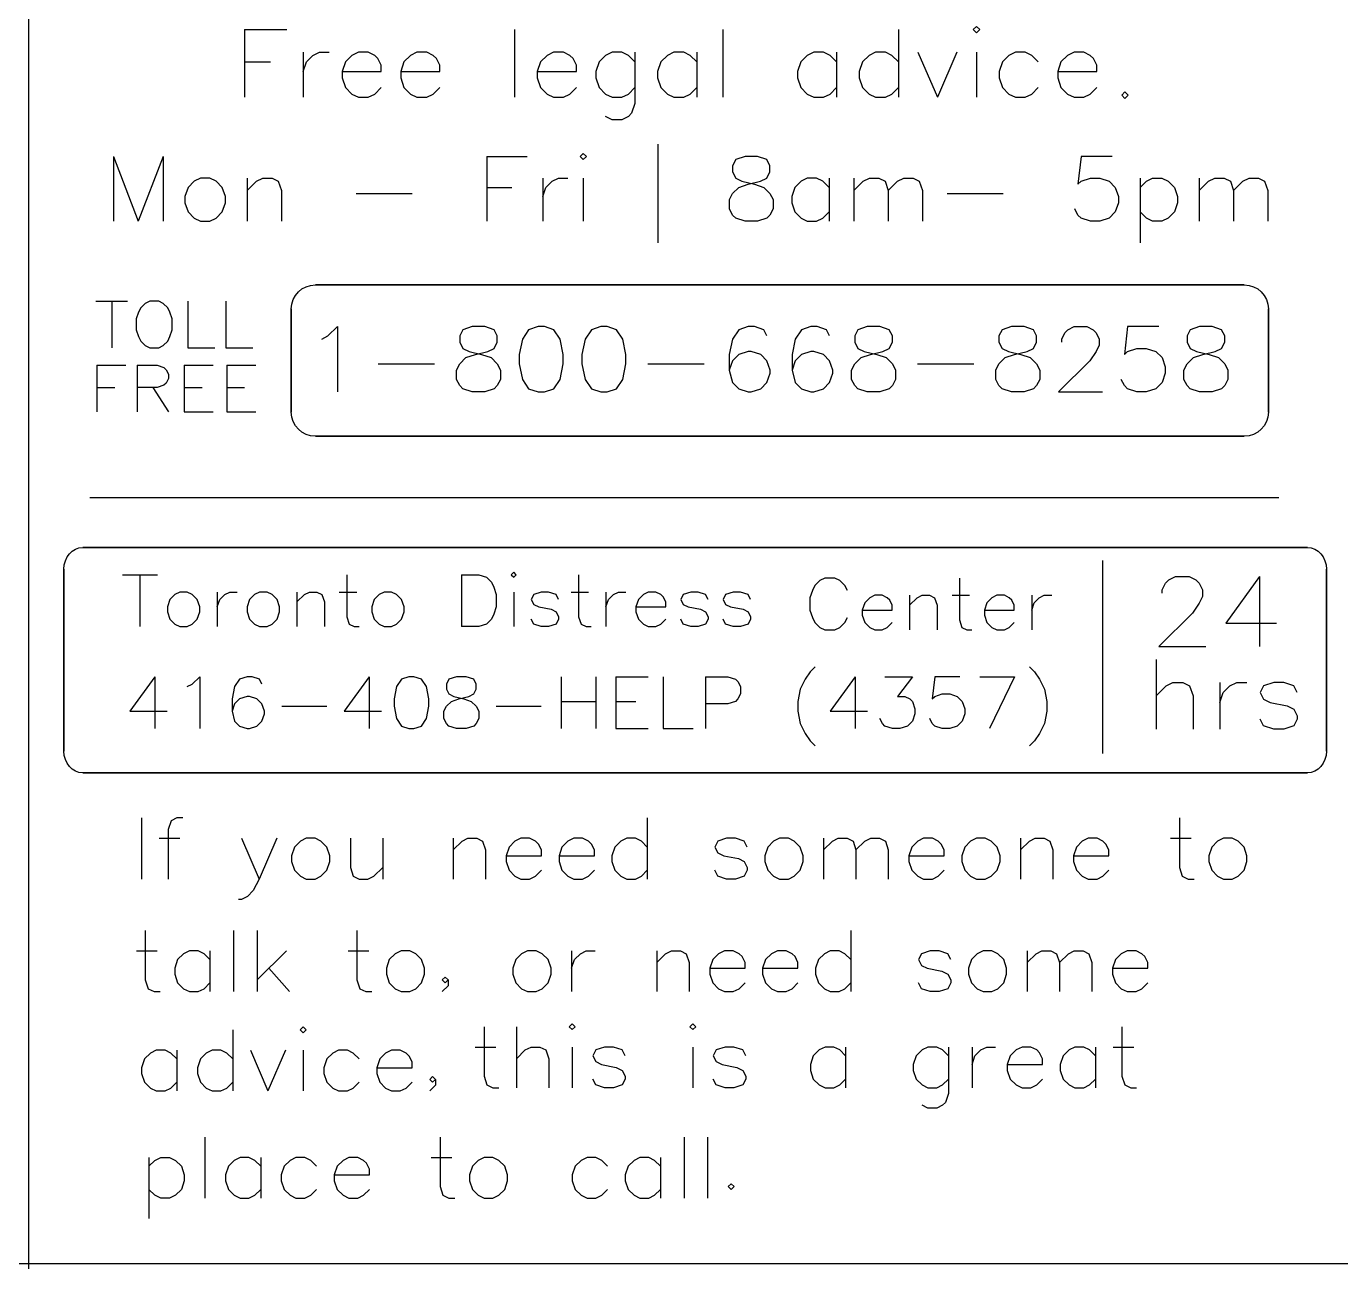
# Model space of a CAD drawing. Extents: x 0 to 396, y 0 to 198.
# Drawn here: x 99.1 to 197.4, y 0 to 92.9 of the extents above; entities that cross this region are included whole.
import ezdxf

# ---------------------------------------------------------------- set-up
doc = ezdxf.new("R2010")
doc.units = 0
doc.layers.get('0').update_dxf_attribs({"linetype": 'CONTINUOUS'})
doc.layers.add('Layer_1', color=7, linetype='CONTINUOUS')

msp = doc.modelspace()

# ---------------------------------------------------------------- linework, layer by layer
at = {"color": 7}
for points in [[(99.315952, -0.000011), (99.315952, 198.425197)], [(115.445496, 92.666229), (115.445496, 87.609229)], [(115.445496, 92.666229), (118.607992, 92.666229)], [(135.636864, 92.666229), (135.636864, 87.609229)], [(151.20612, 92.666229), (151.20612, 87.609229)], [(164.34268, 92.666229), (164.34268, 87.609229)], [(169.93788, 92.666229), (170.181152, 92.425421), (170.424416, 92.666229), (170.181152, 92.907045), (169.93788, 92.666229)], [(119.824344, 90.980565), (119.824344, 87.609229)], [(119.824344, 89.535709), (120.067616, 90.258133), (120.554152, 90.739757), (121.040688, 90.980565), (121.770504, 90.980565)], [(122.743584, 89.535709), (125.662816, 89.535709), (125.662816, 90.017325), (125.419544, 90.498949), (125.17628, 90.739757), (124.689736, 90.980565), (123.959928, 90.980565), (123.473384, 90.739757), (122.986848, 90.258133), (122.743584, 89.535709), (122.743584, 89.054085), (122.986848, 88.331661), (123.473384, 87.850037), (123.959928, 87.609229), (124.689736, 87.609229), (125.17628, 87.850037), (125.662816, 88.331661)], [(127.12244, 89.535709), (130.041672, 89.535709), (130.041672, 90.017325), (129.7984, 90.498949), (129.555136, 90.739757), (129.068592, 90.980565), (128.338784, 90.980565), (127.85224, 90.739757), (127.365704, 90.258133), (127.12244, 89.535709), (127.12244, 89.054085), (127.365704, 88.331661), (127.85224, 87.850037), (128.338784, 87.609229), (129.068592, 87.609229), (129.555136, 87.850037), (130.041672, 88.331661)], [(137.33976, 89.535709), (140.258992, 89.535709), (140.258992, 90.017325), (140.01572, 90.498949), (139.772456, 90.739757), (139.285912, 90.980565), (138.556104, 90.980565), (138.06956, 90.739757), (137.583024, 90.258133), (137.33976, 89.535709), (137.33976, 89.054085), (137.583024, 88.331661), (138.06956, 87.850037), (138.556104, 87.609229), (139.285912, 87.609229), (139.772456, 87.850037), (140.258992, 88.331661)], [(144.637848, 90.258133), (144.151312, 90.739757), (143.664768, 90.980565), (142.93496, 90.980565), (142.448416, 90.739757), (141.96188, 90.258133), (141.718616, 89.535709), (141.718616, 89.054085), (141.96188, 88.331661), (142.448416, 87.850037), (142.93496, 87.609229), (143.664768, 87.609229), (144.151312, 87.850037), (144.637848, 88.331661)], [(144.637848, 90.980565), (144.637848, 87.127613), (144.394576, 86.405181), (144.151312, 86.164373), (143.664768, 85.923565), (142.93496, 85.923565), (142.448416, 86.164373)], [(149.25996, 90.258133), (148.773424, 90.739757), (148.28688, 90.980565), (147.55708, 90.980565), (147.070536, 90.739757), (146.584, 90.258133), (146.340728, 89.535709), (146.340728, 89.054085), (146.584, 88.331661), (147.070536, 87.850037), (147.55708, 87.609229), (148.28688, 87.609229), (148.773424, 87.850037), (149.25996, 88.331661)], [(149.25996, 90.980565), (149.25996, 87.609229)], [(159.72056, 90.258133), (159.234024, 90.739757), (158.74748, 90.980565), (158.017672, 90.980565), (157.531128, 90.739757), (157.044592, 90.258133), (156.801328, 89.535709), (156.801328, 89.054085), (157.044592, 88.331661), (157.531128, 87.850037), (158.017672, 87.609229), (158.74748, 87.609229), (159.234024, 87.850037), (159.72056, 88.331661)], [(159.72056, 90.980565), (159.72056, 87.609229)], [(164.34268, 90.258133), (163.856144, 90.739757), (163.3696, 90.980565), (162.6398, 90.980565), (162.153256, 90.739757), (161.66672, 90.258133), (161.423448, 89.535709), (161.423448, 89.054085), (161.66672, 88.331661), (162.153256, 87.850037), (162.6398, 87.609229), (163.3696, 87.609229), (163.856144, 87.850037), (164.34268, 88.331661)], [(165.802296, 90.980565), (167.261912, 87.609229)], [(168.721528, 90.980565), (167.261912, 87.609229)], [(170.181152, 90.980565), (170.181152, 87.609229)], [(174.803264, 90.258133), (174.316728, 90.739757), (173.830184, 90.980565), (173.100384, 90.980565), (172.61384, 90.739757), (172.127304, 90.258133), (171.884032, 89.535709), (171.884032, 89.054085), (172.127304, 88.331661), (172.61384, 87.850037), (173.100384, 87.609229), (173.830184, 87.609229), (174.316728, 87.850037), (174.803264, 88.331661)], [(176.262888, 89.535709), (179.18212, 89.535709), (179.18212, 90.017325), (178.938856, 90.498949), (178.695584, 90.739757), (178.20904, 90.980565), (177.47924, 90.980565), (176.992696, 90.739757), (176.50616, 90.258133), (176.262888, 89.535709), (176.262888, 89.054085), (176.50616, 88.331661), (176.992696, 87.850037), (177.47924, 87.609229), (178.20904, 87.609229), (178.695584, 87.850037), (179.18212, 88.331661)], [(115.445496, 90.258133), (117.391648, 90.258133)], [(181.289616, 88.000485), (181.046352, 87.759677), (181.289616, 87.518869), (181.532888, 87.759677), (181.289616, 88.000485)], [(146.35872, 84.094261), (146.35872, 76.723221)], [(105.636552, 83.172877), (105.636552, 78.335629)], [(105.636552, 83.172877), (107.498144, 78.335629)], [(109.359728, 83.172877), (107.498144, 78.335629)], [(109.359728, 83.172877), (109.359728, 78.335629)], [(133.560328, 83.172877), (133.560328, 78.335629)], [(133.560328, 83.172877), (136.585408, 83.172877)], [(140.541272, 83.172877), (140.773968, 82.942533), (141.006664, 83.172877), (140.773968, 83.403221), (140.541272, 83.172877)], [(152.874272, 83.172877), (152.176176, 82.942533), (151.94348, 82.481845), (151.94348, 82.021157), (152.176176, 81.560461), (152.641576, 81.330117), (153.572368, 81.099773), (154.270464, 80.869429), (154.735856, 80.408741), (154.968552, 79.948045), (154.968552, 79.257013), (154.735856, 78.796325), (154.50316, 78.565981), (153.805064, 78.335629), (152.874272, 78.335629), (152.176176, 78.565981), (151.94348, 78.796325), (151.710776, 79.257013), (151.710776, 79.948045), (151.94348, 80.408741), (152.408872, 80.869429), (153.106968, 81.099773), (154.03776, 81.330117), (154.50316, 81.560461), (154.735856, 82.021157), (154.735856, 82.481845), (154.50316, 82.942533), (153.805064, 83.172877), (152.874272, 83.172877)], [(180.332648, 83.172877), (178.005664, 83.172877), (177.772968, 81.099773), (178.005664, 81.330117), (178.70376, 81.560461), (179.401856, 81.560461), (180.099952, 81.330117), (180.565344, 80.869429), (180.79804, 80.178397), (180.79804, 79.717701), (180.565344, 79.026669), (180.099952, 78.565981), (179.401856, 78.335629), (178.70376, 78.335629), (178.005664, 78.565981), (177.772968, 78.796325), (177.540272, 79.257013)], [(112.152096, 81.560461), (111.686704, 81.330117), (111.221304, 80.869429), (110.988608, 80.178397), (110.988608, 79.717701), (111.221304, 79.026669), (111.686704, 78.565981), (112.152096, 78.335629), (112.850192, 78.335629), (113.315592, 78.565981), (113.780984, 79.026669), (114.01368, 79.717701), (114.01368, 80.178397), (113.780984, 80.869429), (113.315592, 81.330117), (112.850192, 81.560461), (112.152096, 81.560461)], [(115.642568, 81.560461), (115.642568, 78.335629)], [(115.642568, 80.639085), (116.340672, 81.330117), (116.806064, 81.560461), (117.504152, 81.560461), (117.96956, 81.330117), (118.202256, 80.639085), (118.202256, 78.335629)], [(133.560328, 80.869429), (135.421912, 80.869429)], [(137.748896, 81.560461), (137.748896, 78.335629)], [(137.748896, 80.178397), (137.981592, 80.869429), (138.446992, 81.330117), (138.912384, 81.560461), (139.61048, 81.560461)], [(140.773968, 81.560461), (140.773968, 78.335629)], [(159.15712, 80.869429), (158.691728, 81.330117), (158.22632, 81.560461), (157.528232, 81.560461), (157.06284, 81.330117), (156.597432, 80.869429), (156.364736, 80.178397), (156.364736, 79.717701), (156.597432, 79.026669), (157.06284, 78.565981), (157.528232, 78.335629), (158.22632, 78.335629), (158.691728, 78.565981), (159.15712, 79.026669)], [(159.15712, 81.560461), (159.15712, 78.335629)], [(161.018704, 81.560461), (161.018704, 78.335629)], [(161.018704, 80.639085), (161.716792, 81.330117), (162.182192, 81.560461), (162.880288, 81.560461), (163.34568, 81.330117), (163.578376, 80.639085), (163.578376, 78.335629)], [(163.578376, 80.639085), (164.276472, 81.330117), (164.741872, 81.560461), (165.43996, 81.560461), (165.90536, 81.330117), (166.138056, 80.639085), (166.138056, 78.335629)], [(182.426928, 81.560461), (182.426928, 76.723221)], [(182.426928, 80.869429), (182.892328, 81.330117), (183.357728, 81.560461), (184.055816, 81.560461), (184.521216, 81.330117), (184.986616, 80.869429), (185.219312, 80.178397), (185.219312, 79.717701), (184.986616, 79.026669), (184.521216, 78.565981), (184.055816, 78.335629), (183.357728, 78.335629), (182.892328, 78.565981), (182.426928, 79.026669)], [(186.8482, 81.560461), (186.8482, 78.335629)], [(186.8482, 80.639085), (187.546288, 81.330117), (188.011688, 81.560461), (188.709784, 81.560461), (189.175176, 81.330117), (189.407872, 80.639085), (189.407872, 78.335629)], [(189.407872, 80.639085), (190.105968, 81.330117), (190.571368, 81.560461), (191.269464, 81.560461), (191.734856, 81.330117), (191.967552, 80.639085), (191.967552, 78.335629)], [(123.787008, 80.408741), (127.975576, 80.408741)], [(167.999648, 80.408741), (172.188208, 80.408741)], [(104.332584, 72.359653), (106.678368, 72.359653)], [(105.50548, 72.359653), (105.50548, 68.876549)], [(108.353936, 72.359653), (108.018824, 72.193789), (107.683712, 71.862069), (107.516152, 71.530341), (107.3486, 71.032757), (107.3486, 70.203445), (107.516152, 69.705861), (107.683712, 69.374141), (108.018824, 69.042413), (108.353936, 68.876549), (109.024152, 68.876549), (109.359272, 69.042413), (109.694384, 69.374141), (109.861936, 69.705861), (110.029496, 70.203445), (110.029496, 71.032757), (109.861936, 71.530341), (109.694384, 71.862069), (109.359272, 72.193789), (109.024152, 72.359653), (108.353936, 72.359653)], [(111.202392, 72.359653), (111.202392, 68.876549), (113.213056, 68.876549)], [(114.05084, 72.359653), (114.05084, 68.876549), (116.061512, 68.876549)], [(121.215, 69.525149), (121.684, 69.757277), (122.387504, 70.453661), (122.387504, 65.578957)], [(132.471008, 70.453661), (131.767504, 70.221533), (131.533008, 69.757277), (131.533008, 69.293021), (131.767504, 68.828765), (132.236504, 68.596629), (133.174512, 68.364501), (133.878008, 68.132373), (134.347008, 67.668117), (134.581512, 67.203861), (134.581512, 66.507469), (134.347008, 66.043213), (134.112512, 65.811085), (133.409008, 65.578957), (132.471008, 65.578957), (131.767504, 65.811085), (131.533008, 66.043213), (131.298504, 66.507469), (131.298504, 67.203861), (131.533008, 67.668117), (132.002008, 68.132373), (132.705504, 68.364501), (133.643512, 68.596629), (134.112512, 68.828765), (134.347008, 69.293021), (134.347008, 69.757277), (134.112512, 70.221533), (133.409008, 70.453661), (132.471008, 70.453661)], [(137.395512, 70.453661), (136.692016, 70.221533), (136.223016, 69.525149), (135.988512, 68.364501), (135.988512, 67.668117), (136.223016, 66.507469), (136.692016, 65.811085), (137.395512, 65.578957), (137.86452, 65.578957), (138.568016, 65.811085), (139.037016, 66.507469), (139.27152, 67.668117), (139.27152, 68.364501), (139.037016, 69.525149), (138.568016, 70.221533), (137.86452, 70.453661), (137.395512, 70.453661)], [(142.085512, 70.453661), (141.382016, 70.221533), (140.913016, 69.525149), (140.678512, 68.364501), (140.678512, 67.668117), (140.913016, 66.507469), (141.382016, 65.811085), (142.085512, 65.578957), (142.55452, 65.578957), (143.258016, 65.811085), (143.727016, 66.507469), (143.96152, 67.668117), (143.96152, 68.364501), (143.727016, 69.525149), (143.258016, 70.221533), (142.55452, 70.453661), (142.085512, 70.453661)], [(154.514024, 69.757277), (154.279528, 70.221533), (153.576024, 70.453661), (153.107024, 70.453661), (152.40352, 70.221533), (151.93452, 69.525149), (151.700024, 68.364501), (151.700024, 67.203861), (151.93452, 66.275341), (152.40352, 65.811085), (153.107024, 65.578957), (153.341528, 65.578957), (154.045024, 65.811085), (154.514024, 66.275341), (154.748528, 66.971733), (154.748528, 67.203861), (154.514024, 67.900245), (154.045024, 68.364501), (153.341528, 68.596629), (153.107024, 68.596629), (152.40352, 68.364501), (151.93452, 67.900245), (151.700024, 67.203861)], [(159.204024, 69.757277), (158.969528, 70.221533), (158.266024, 70.453661), (157.797024, 70.453661), (157.09352, 70.221533), (156.62452, 69.525149), (156.390024, 68.364501), (156.390024, 67.203861), (156.62452, 66.275341), (157.09352, 65.811085), (157.797024, 65.578957), (158.031528, 65.578957), (158.735024, 65.811085), (159.204024, 66.275341), (159.438528, 66.971733), (159.438528, 67.203861), (159.204024, 67.900245), (158.735024, 68.364501), (158.031528, 68.596629), (157.797024, 68.596629), (157.09352, 68.364501), (156.62452, 67.900245), (156.390024, 67.203861)], [(162.018032, 70.453661), (161.314528, 70.221533), (161.080032, 69.757277), (161.080032, 69.293021), (161.314528, 68.828765), (161.783528, 68.596629), (162.721536, 68.364501), (163.425032, 68.132373), (163.894032, 67.668117), (164.128536, 67.203861), (164.128536, 66.507469), (163.894032, 66.043213), (163.659536, 65.811085), (162.956032, 65.578957), (162.018032, 65.578957), (161.314528, 65.811085), (161.080032, 66.043213), (160.845528, 66.507469), (160.845528, 67.203861), (161.080032, 67.668117), (161.549032, 68.132373), (162.252528, 68.364501), (163.190536, 68.596629), (163.659536, 68.828765), (163.894032, 69.293021), (163.894032, 69.757277), (163.659536, 70.221533), (162.956032, 70.453661), (162.018032, 70.453661)], [(172.80504, 70.453661), (172.101536, 70.221533), (171.86704, 69.757277), (171.86704, 69.293021), (172.101536, 68.828765), (172.570536, 68.596629), (173.508544, 68.364501), (174.21204, 68.132373), (174.68104, 67.668117), (174.915544, 67.203861), (174.915544, 66.507469), (174.68104, 66.043213), (174.446544, 65.811085), (173.74304, 65.578957), (172.80504, 65.578957), (172.101536, 65.811085), (171.86704, 66.043213), (171.632536, 66.507469), (171.632536, 67.203861), (171.86704, 67.668117), (172.33604, 68.132373), (173.039536, 68.364501), (173.977544, 68.596629), (174.446544, 68.828765), (174.68104, 69.293021), (174.68104, 69.757277), (174.446544, 70.221533), (173.74304, 70.453661), (172.80504, 70.453661)], [(176.55704, 69.293021), (176.55704, 69.525149), (176.791536, 69.989405), (177.02604, 70.221533), (177.49504, 70.453661), (178.43304, 70.453661), (178.90204, 70.221533), (179.136544, 69.989405), (179.37104, 69.525149), (179.37104, 69.060893), (179.136544, 68.596629), (178.667544, 67.900245), (176.322536, 65.578957), (179.605544, 65.578957)], [(183.826544, 70.453661), (181.481536, 70.453661), (181.24704, 68.364501), (181.481536, 68.596629), (182.18504, 68.828765), (182.888544, 68.828765), (183.59204, 68.596629), (184.06104, 68.132373), (184.295544, 67.435989), (184.295544, 66.971733), (184.06104, 66.275341), (183.59204, 65.811085), (182.888544, 65.578957), (182.18504, 65.578957), (181.481536, 65.811085), (181.24704, 66.043213), (181.012536, 66.507469)], [(186.875048, 70.453661), (186.171544, 70.221533), (185.937048, 69.757277), (185.937048, 69.293021), (186.171544, 68.828765), (186.640544, 68.596629), (187.578552, 68.364501), (188.282048, 68.132373), (188.751048, 67.668117), (188.985552, 67.203861), (188.985552, 66.507469), (188.751048, 66.043213), (188.516552, 65.811085), (187.813048, 65.578957), (186.875048, 65.578957), (186.171544, 65.811085), (185.937048, 66.043213), (185.702544, 66.507469), (185.702544, 67.203861), (185.937048, 67.668117), (186.406048, 68.132373), (187.109544, 68.364501), (188.047552, 68.596629), (188.516552, 68.828765), (188.751048, 69.293021), (188.751048, 69.757277), (188.516552, 70.221533), (187.813048, 70.453661), (186.875048, 70.453661)], [(104.390192, 67.559653), (104.390192, 64.076549)], [(104.390192, 67.559653), (106.568424, 67.559653)], [(107.406208, 67.559653), (107.406208, 64.076549)], [(107.406208, 67.559653), (108.914208, 67.559653), (109.41688, 67.393789), (109.584432, 67.227925), (109.751992, 66.896205), (109.751992, 66.564477), (109.584432, 66.232757), (109.41688, 66.066893), (108.914208, 65.901029), (107.406208, 65.901029)], [(110.92488, 67.559653), (110.92488, 64.076549)], [(110.92488, 67.559653), (113.103112, 67.559653)], [(114.108456, 67.559653), (114.108456, 64.076549)], [(114.108456, 67.559653), (116.28668, 67.559653)], [(125.436, 67.668117), (129.657008, 67.668117)], [(145.603016, 67.668117), (149.824024, 67.668117)], [(165.770032, 67.668117), (169.99104, 67.668117)], [(104.390192, 65.901029), (105.73064, 65.901029)], [(108.579096, 65.901029), (109.751992, 64.076549)], [(110.92488, 65.901029), (112.265328, 65.901029)], [(114.108456, 65.901029), (115.448896, 65.901029)], [(110.92488, 64.076549), (113.103112, 64.076549)], [(114.108456, 64.076549), (116.28668, 64.076549)], [(103.874688, 57.667141), (192.787416, 57.667141)], [(106.315696, 51.898013), (108.925064, 51.898013)], [(107.620376, 51.898013), (107.620376, 48.023549)], [(123.090192, 51.898013), (123.090192, 48.761541), (123.276576, 48.208045), (123.649336, 48.023549), (124.022104, 48.023549)], [(131.663824, 51.898013), (131.663824, 48.023549)], [(131.663824, 51.898013), (132.968504, 51.898013), (133.527656, 51.713509), (133.900424, 51.344517), (134.086808, 50.975517), (134.273192, 50.422021), (134.273192, 49.499533), (134.086808, 48.946037), (133.900424, 48.577037), (133.527656, 48.208045), (132.968504, 48.023549), (131.663824, 48.023549)], [(135.391488, 51.898013), (135.577872, 51.713509), (135.764256, 51.898013), (135.577872, 52.082509), (135.391488, 51.898013)], [(140.42384, 51.898013), (140.42384, 48.761541), (140.610224, 48.208045), (140.982984, 48.023549), (141.355752, 48.023549)], [(160.527432, 50.729325), (160.341048, 51.098317), (159.96828, 51.467317), (159.595512, 51.651813), (158.849984, 51.651813), (158.477216, 51.467317), (158.104448, 51.098317), (157.918064, 50.729325), (157.731688, 50.175829), (157.731688, 49.253333), (157.918064, 48.699837), (158.104448, 48.330845), (158.477216, 47.961845), (158.849984, 47.777349), (159.595512, 47.777349), (159.96828, 47.961845), (160.341048, 48.330845), (160.527432, 48.699837)], [(168.91468, 51.651813), (168.91468, 48.515341), (169.101064, 47.961845), (169.473824, 47.777349), (169.846592, 47.777349)], [(184.071072, 50.521157), (184.071072, 50.769997), (184.322448, 51.267669), (184.573824, 51.516509), (185.076592, 51.765349), (186.082104, 51.765349), (186.584864, 51.516509), (186.836248, 51.267669), (187.087616, 50.769997), (187.087616, 50.272317), (186.836248, 49.774653), (186.33348, 49.028141), (183.819688, 46.539757), (187.339, 46.539757)], [(191.361072, 51.765349), (188.84728, 48.281629), (192.617968, 48.281629)], [(191.361072, 51.765349), (191.361072, 46.539757)], [(110.602512, 50.606525), (110.229752, 50.422021), (109.856984, 50.053029), (109.6706, 49.499533), (109.6706, 49.130533), (109.856984, 48.577037), (110.229752, 48.208045), (110.602512, 48.023549), (111.161664, 48.023549), (111.534432, 48.208045), (111.9072, 48.577037), (112.093576, 49.130533), (112.093576, 49.499533), (111.9072, 50.053029), (111.534432, 50.422021), (111.161664, 50.606525), (110.602512, 50.606525)], [(113.398264, 50.606525), (113.398264, 48.023549)], [(113.398264, 49.499533), (113.584648, 50.053029), (113.957408, 50.422021), (114.330176, 50.606525), (114.889328, 50.606525)], [(116.566784, 50.606525), (116.194016, 50.422021), (115.821248, 50.053029), (115.634864, 49.499533), (115.634864, 49.130533), (115.821248, 48.577037), (116.194016, 48.208045), (116.566784, 48.023549), (117.125928, 48.023549), (117.498696, 48.208045), (117.871464, 48.577037), (118.057848, 49.130533), (118.057848, 49.499533), (117.871464, 50.053029), (117.498696, 50.422021), (117.125928, 50.606525), (116.566784, 50.606525)], [(119.362528, 50.606525), (119.362528, 48.023549)], [(119.362528, 49.868525), (119.92168, 50.422021), (120.29444, 50.606525), (120.853592, 50.606525), (121.22636, 50.422021), (121.412744, 49.868525), (121.412744, 48.023549)], [(122.53104, 50.606525), (123.83572, 50.606525)], [(125.885944, 50.606525), (125.513176, 50.422021), (125.140408, 50.053029), (124.954024, 49.499533), (124.954024, 49.130533), (125.140408, 48.577037), (125.513176, 48.208045), (125.885944, 48.023549), (126.445088, 48.023549), (126.817856, 48.208045), (127.190624, 48.577037), (127.377008, 49.130533), (127.377008, 49.499533), (127.190624, 50.053029), (126.817856, 50.422021), (126.445088, 50.606525), (125.885944, 50.606525)], [(135.577872, 50.606525), (135.577872, 48.023549)], [(138.932776, 50.053029), (138.746392, 50.422021), (138.18724, 50.606525), (137.628088, 50.606525), (137.068944, 50.422021), (136.88256, 50.053029), (137.068944, 49.684029), (137.441704, 49.499533), (138.373624, 49.315037), (138.746392, 49.130533), (138.932776, 48.761541), (138.932776, 48.577037), (138.746392, 48.208045), (138.18724, 48.023549), (137.628088, 48.023549), (137.068944, 48.208045), (136.88256, 48.577037)], [(139.864688, 50.606525), (141.169368, 50.606525)], [(142.474048, 50.606525), (142.474048, 48.023549)], [(142.474048, 49.499533), (142.660432, 50.053029), (143.0332, 50.422021), (143.405968, 50.606525), (143.96512, 50.606525)], [(144.710656, 49.499533), (146.947256, 49.499533), (146.947256, 49.868525), (146.760872, 50.237525), (146.574488, 50.422021), (146.20172, 50.606525), (145.642568, 50.606525), (145.269808, 50.422021), (144.89704, 50.053029), (144.710656, 49.499533), (144.710656, 49.130533), (144.89704, 48.577037), (145.269808, 48.208045), (145.642568, 48.023549), (146.20172, 48.023549), (146.574488, 48.208045), (146.947256, 48.577037)], [(150.115768, 50.053029), (149.929384, 50.422021), (149.370232, 50.606525), (148.81108, 50.606525), (148.251936, 50.422021), (148.065552, 50.053029), (148.251936, 49.684029), (148.624704, 49.499533), (149.556616, 49.315037), (149.929384, 49.130533), (150.115768, 48.761541), (150.115768, 48.577037), (149.929384, 48.208045), (149.370232, 48.023549), (148.81108, 48.023549), (148.251936, 48.208045), (148.065552, 48.577037)], [(153.284288, 50.053029), (153.097904, 50.422021), (152.538752, 50.606525), (151.9796, 50.606525), (151.420456, 50.422021), (151.234072, 50.053029), (151.420456, 49.684029), (151.793216, 49.499533), (152.725136, 49.315037), (153.097904, 49.130533), (153.284288, 48.761541), (153.284288, 48.577037), (153.097904, 48.208045), (152.538752, 48.023549), (151.9796, 48.023549), (151.420456, 48.208045), (151.234072, 48.577037)], [(161.645728, 49.253333), (163.882328, 49.253333), (163.882328, 49.622333), (163.695944, 49.991325), (163.50956, 50.175829), (163.136792, 50.360325), (162.577648, 50.360325), (162.20488, 50.175829), (161.832112, 49.806829), (161.645728, 49.253333), (161.645728, 48.884341), (161.832112, 48.330845), (162.20488, 47.961845), (162.577648, 47.777349), (163.136792, 47.777349), (163.50956, 47.961845), (163.882328, 48.330845)], [(165.187016, 50.360325), (165.187016, 47.777349)], [(165.187016, 49.622333), (165.746168, 50.175829), (166.118928, 50.360325), (166.67808, 50.360325), (167.050848, 50.175829), (167.237232, 49.622333), (167.237232, 47.777349)], [(168.355528, 50.360325), (169.660208, 50.360325)], [(170.778504, 49.253333), (173.015104, 49.253333), (173.015104, 49.622333), (172.82872, 49.991325), (172.642336, 50.175829), (172.269576, 50.360325), (171.710424, 50.360325), (171.337656, 50.175829), (170.964888, 49.806829), (170.778504, 49.253333), (170.778504, 48.884341), (170.964888, 48.330845), (171.337656, 47.961845), (171.710424, 47.777349), (172.269576, 47.777349), (172.642336, 47.961845), (173.015104, 48.330845)], [(174.319792, 50.360325), (174.319792, 47.777349)], [(174.319792, 49.253333), (174.506176, 49.806829), (174.878944, 50.175829), (175.251712, 50.360325), (175.810856, 50.360325)], [(183.614864, 45.570693), (183.614864, 40.345101)], [(108.731424, 44.272797), (106.867592, 41.689813), (109.663336, 41.689813)], [(108.731424, 44.272797), (108.731424, 40.398325)], [(111.1544, 43.534805), (111.527168, 43.719301), (112.08632, 44.272797), (112.08632, 40.398325)], [(116.745896, 43.719301), (116.55952, 44.088293), (116.000368, 44.272797), (115.6276, 44.272797), (115.068448, 44.088293), (114.69568, 43.534805), (114.509304, 42.612309), (114.509304, 41.689813), (114.69568, 40.951821), (115.068448, 40.582821), (115.6276, 40.398325), (115.813984, 40.398325), (116.373136, 40.582821), (116.745896, 40.951821), (116.93228, 41.505317), (116.93228, 41.689813), (116.745896, 42.243309), (116.373136, 42.612309), (115.813984, 42.796805), (115.6276, 42.796805), (115.068448, 42.612309), (114.69568, 42.243309), (114.509304, 41.689813)], [(124.760384, 44.272797), (122.896552, 41.689813), (125.692296, 41.689813)], [(124.760384, 44.272797), (124.760384, 40.398325)], [(127.74252, 44.272797), (127.183368, 44.088293), (126.810608, 43.534805), (126.624224, 42.612309), (126.624224, 42.058813), (126.810608, 41.136317), (127.183368, 40.582821), (127.74252, 40.398325), (128.115288, 40.398325), (128.67444, 40.582821), (129.0472, 41.136317), (129.233584, 42.058813), (129.233584, 42.612309), (129.0472, 43.534805), (128.67444, 44.088293), (128.115288, 44.272797), (127.74252, 44.272797)], [(131.2838, 44.272797), (130.724648, 44.088293), (130.538272, 43.719301), (130.538272, 43.350301), (130.724648, 42.981309), (131.097416, 42.796805), (131.842952, 42.612309), (132.402104, 42.427813), (132.774864, 42.058813), (132.961248, 41.689813), (132.961248, 41.136317), (132.774864, 40.767325), (132.588488, 40.582821), (132.029336, 40.398325), (131.2838, 40.398325), (130.724648, 40.582821), (130.538272, 40.767325), (130.351888, 41.136317), (130.351888, 41.689813), (130.538272, 42.058813), (130.911032, 42.427813), (131.470184, 42.612309), (132.21572, 42.796805), (132.588488, 42.981309), (132.774864, 43.350301), (132.774864, 43.719301), (132.588488, 44.088293), (132.029336, 44.272797), (131.2838, 44.272797)], [(139.111904, 44.272797), (139.111904, 40.398325)], [(141.721264, 44.272797), (141.721264, 40.398325)], [(143.212336, 44.272797), (143.212336, 40.398325)], [(143.212336, 44.272797), (145.635312, 44.272797)], [(146.753616, 44.272797), (146.753616, 40.398325), (148.990208, 40.398325)], [(149.922128, 44.272797), (149.922128, 40.398325)], [(149.922128, 44.272797), (151.599576, 44.272797), (152.158728, 44.088293), (152.345104, 43.903797), (152.531488, 43.534805), (152.531488, 42.981309), (152.345104, 42.612309), (152.158728, 42.427813), (151.599576, 42.243309), (149.922128, 42.243309)], [(158.122992, 45.010789), (157.750224, 44.641789), (157.377456, 44.088293), (157.004688, 43.350301), (156.818304, 42.427813), (156.818304, 41.689813), (157.004688, 40.767325), (157.377456, 40.029333), (157.750224, 39.475837), (158.122992, 39.106837)], [(161.105128, 44.272797), (159.241296, 41.689813), (162.03704, 41.689813)], [(161.105128, 44.272797), (161.105128, 40.398325)], [(163.34172, 44.272797), (165.391936, 44.272797), (164.27364, 42.796805), (164.832792, 42.796805), (165.20556, 42.612309), (165.391936, 42.427813), (165.57832, 41.874317), (165.57832, 41.505317), (165.391936, 40.951821), (165.019176, 40.582821), (164.460024, 40.398325), (163.900872, 40.398325), (163.34172, 40.582821), (163.155344, 40.767325), (162.96896, 41.136317)], [(168.933224, 44.272797), (167.069384, 44.272797), (166.883008, 42.612309), (167.069384, 42.796805), (167.628536, 42.981309), (168.187688, 42.981309), (168.74684, 42.796805), (169.1196, 42.427813), (169.305984, 41.874317), (169.305984, 41.505317), (169.1196, 40.951821), (168.74684, 40.582821), (168.187688, 40.398325), (167.628536, 40.398325), (167.069384, 40.582821), (166.883008, 40.767325), (166.696624, 41.136317)], [(170.424288, 44.272797), (173.033648, 44.272797)], [(173.033648, 44.272797), (171.169816, 40.398325)], [(174.151952, 45.010789), (174.52472, 44.641789), (174.897488, 44.088293), (175.270256, 43.350301), (175.45664, 42.427813), (175.45664, 41.689813), (175.270256, 40.767325), (174.897488, 40.029333), (174.52472, 39.475837), (174.151952, 39.106837)], [(183.614864, 42.833477), (184.369008, 43.579989), (184.87176, 43.828829), (185.625896, 43.828829), (186.128656, 43.579989), (186.380032, 42.833477), (186.380032, 40.345101)], [(188.391072, 43.828829), (188.391072, 40.345101)], [(188.391072, 42.335805), (188.642448, 43.082309), (189.145208, 43.579989), (189.64796, 43.828829), (190.402104, 43.828829)], [(194.1728, 43.082309), (193.921424, 43.579989), (193.16728, 43.828829), (192.413144, 43.828829), (191.659008, 43.579989), (191.407624, 43.082309), (191.659008, 42.584645), (192.161768, 42.335805), (193.418656, 42.086973), (193.921424, 41.838133), (194.1728, 41.340453), (194.1728, 41.091621), (193.921424, 40.593941), (193.16728, 40.345101), (192.413144, 40.345101), (191.659008, 40.593941), (191.407624, 41.091621)], [(139.111904, 42.427813), (141.721264, 42.427813)], [(143.212336, 42.427813), (144.7034, 42.427813)], [(118.236968, 42.058813), (121.591864, 42.058813)], [(134.265936, 42.058813), (137.620832, 42.058813)], [(143.212336, 40.398325), (145.635312, 40.398325)], [(107.7446, 33.712861), (107.7446, 29.142349)], [(110.822736, 33.712861), (110.383, 33.712861), (109.943264, 33.495213), (109.723392, 32.842285), (109.723392, 29.142349)], [(145.56168, 33.712861), (145.56168, 29.142349)], [(185.35756, 33.712861), (185.35756, 30.012917), (185.577424, 29.359989), (186.01716, 29.142349), (186.456896, 29.142349)], [(109.0638, 32.189357), (110.602864, 32.189357)], [(117.858464, 32.189357), (116.539272, 29.142349), (116.099536, 28.271773), (115.6598, 27.836485), (115.220064, 27.618845), (115.0002, 27.618845)], [(115.220064, 32.189357), (116.539272, 29.142349)], [(120.057136, 32.189357), (119.617408, 31.971709), (119.177672, 31.536421), (118.9578, 30.883493), (118.9578, 30.448205), (119.177672, 29.795277), (119.617408, 29.359989), (120.057136, 29.142349), (120.716736, 29.142349), (121.156464, 29.359989), (121.5962, 29.795277), (121.816072, 30.448205), (121.816072, 30.883493), (121.5962, 31.536421), (121.156464, 31.971709), (120.716736, 32.189357), (120.057136, 32.189357)], [(123.355136, 32.189357), (123.355136, 30.012917), (123.575, 29.359989), (124.014736, 29.142349), (124.674336, 29.142349), (125.114072, 29.359989), (125.773664, 30.012917)], [(125.773664, 32.189357), (125.773664, 29.142349)], [(131.050472, 32.189357), (131.050472, 29.142349)], [(131.050472, 31.318781), (131.710072, 31.971709), (132.149808, 32.189357), (132.809408, 32.189357), (133.249144, 31.971709), (133.469008, 31.318781), (133.469008, 29.142349)], [(135.008072, 30.883493), (137.646472, 30.883493), (137.646472, 31.318781), (137.426608, 31.754069), (137.206744, 31.971709), (136.767008, 32.189357), (136.107416, 32.189357), (135.66768, 31.971709), (135.227944, 31.536421), (135.008072, 30.883493), (135.008072, 30.448205), (135.227944, 29.795277), (135.66768, 29.359989), (136.107416, 29.142349), (136.767008, 29.142349), (137.206744, 29.359989), (137.646472, 29.795277)], [(138.965672, 30.883493), (141.604072, 30.883493), (141.604072, 31.318781), (141.384216, 31.754069), (141.164344, 31.971709), (140.724608, 32.189357), (140.065008, 32.189357), (139.625272, 31.971709), (139.185536, 31.536421), (138.965672, 30.883493), (138.965672, 30.448205), (139.185536, 29.795277), (139.625272, 29.359989), (140.065008, 29.142349), (140.724608, 29.142349), (141.164344, 29.359989), (141.604072, 29.795277)], [(145.56168, 31.536421), (145.121944, 31.971709), (144.682208, 32.189357), (144.022616, 32.189357), (143.58288, 31.971709), (143.143144, 31.536421), (142.923272, 30.883493), (142.923272, 30.448205), (143.143144, 29.795277), (143.58288, 29.359989), (144.022616, 29.142349), (144.682208, 29.142349), (145.121944, 29.359989), (145.56168, 29.795277)], [(153.037144, 31.536421), (152.81728, 31.971709), (152.157672, 32.189357), (151.49808, 32.189357), (150.83848, 31.971709), (150.618608, 31.536421), (150.83848, 31.101141), (151.278216, 30.883493), (152.377544, 30.665853), (152.81728, 30.448205), (153.037144, 30.012917), (153.037144, 29.795277), (152.81728, 29.359989), (152.157672, 29.142349), (151.49808, 29.142349), (150.83848, 29.359989), (150.618608, 29.795277)], [(155.45568, 32.189357), (155.015944, 31.971709), (154.576216, 31.536421), (154.356352, 30.883493), (154.356352, 30.448205), (154.576216, 29.795277), (155.015944, 29.359989), (155.45568, 29.142349), (156.11528, 29.142349), (156.555016, 29.359989), (156.994752, 29.795277), (157.214616, 30.448205), (157.214616, 30.883493), (156.994752, 31.536421), (156.555016, 31.971709), (156.11528, 32.189357), (155.45568, 32.189357)], [(158.75368, 32.189357), (158.75368, 29.142349)], [(158.75368, 31.318781), (159.413288, 31.971709), (159.853016, 32.189357), (160.512616, 32.189357), (160.952344, 31.971709), (161.172216, 31.318781), (161.172216, 29.142349)], [(161.172216, 31.318781), (161.831816, 31.971709), (162.271552, 32.189357), (162.931144, 32.189357), (163.37088, 31.971709), (163.590744, 31.318781), (163.590744, 29.142349)], [(165.129816, 30.883493), (167.768216, 30.883493), (167.768216, 31.318781), (167.548352, 31.754069), (167.328488, 31.971709), (166.888752, 32.189357), (166.229152, 32.189357), (165.789416, 31.971709), (165.34968, 31.536421), (165.129816, 30.883493), (165.129816, 30.448205), (165.34968, 29.795277), (165.789416, 29.359989), (166.229152, 29.142349), (166.888752, 29.142349), (167.328488, 29.359989), (167.768216, 29.795277)], [(170.186752, 32.189357), (169.747024, 31.971709), (169.307288, 31.536421), (169.087416, 30.883493), (169.087416, 30.448205), (169.307288, 29.795277), (169.747024, 29.359989), (170.186752, 29.142349), (170.846352, 29.142349), (171.28608, 29.359989), (171.725816, 29.795277), (171.945688, 30.448205), (171.945688, 30.883493), (171.725816, 31.536421), (171.28608, 31.971709), (170.846352, 32.189357), (170.186752, 32.189357)], [(173.484752, 32.189357), (173.484752, 29.142349)], [(173.484752, 31.318781), (174.144352, 31.971709), (174.584088, 32.189357), (175.243688, 32.189357), (175.683424, 31.971709), (175.90328, 31.318781), (175.90328, 29.142349)], [(177.442352, 30.883493), (180.08076, 30.883493), (180.08076, 31.318781), (179.860888, 31.754069), (179.641024, 31.971709), (179.201288, 32.189357), (178.54168, 32.189357), (178.101952, 31.971709), (177.662224, 31.536421), (177.442352, 30.883493), (177.442352, 30.448205), (177.662224, 29.795277), (178.101952, 29.359989), (178.54168, 29.142349), (179.201288, 29.142349), (179.641024, 29.359989), (180.08076, 29.795277)], [(184.697952, 32.189357), (186.237024, 32.189357)], [(188.65556, 32.189357), (188.215824, 31.971709), (187.776088, 31.536421), (187.556224, 30.883493), (187.556224, 30.448205), (187.776088, 29.795277), (188.215824, 29.359989), (188.65556, 29.142349), (189.315152, 29.142349), (189.754888, 29.359989), (190.194624, 29.795277), (190.414496, 30.448205), (190.414496, 30.883493), (190.194624, 31.536421), (189.754888, 31.971709), (189.315152, 32.189357), (188.65556, 32.189357)], [(108.02168, 25.295309), (108.02168, 21.595373), (108.241552, 20.942445), (108.681288, 20.724797), (109.121016, 20.724797)], [(114.617688, 25.295309), (114.617688, 20.724797)], [(116.376616, 25.295309), (116.376616, 20.724797)], [(123.852088, 25.295309), (123.852088, 21.595373), (124.071952, 20.942445), (124.511688, 20.724797), (124.951424, 20.724797)], [(160.789712, 25.295309), (160.789712, 20.724797)], [(107.362088, 23.771805), (108.901152, 23.771805)], [(112.85876, 23.118877), (112.419024, 23.554165), (111.979288, 23.771805), (111.319688, 23.771805), (110.879952, 23.554165), (110.440224, 23.118877), (110.22036, 22.465949), (110.22036, 22.030661), (110.440224, 21.377725), (110.879952, 20.942445), (111.319688, 20.724797), (111.979288, 20.724797), (112.419024, 20.942445), (112.85876, 21.377725)], [(112.85876, 23.771805), (112.85876, 20.724797)], [(118.575288, 23.771805), (116.376616, 21.595373)], [(123.192496, 23.771805), (124.73156, 23.771805)], [(127.150088, 23.771805), (126.710352, 23.554165), (126.270632, 23.118877), (126.05076, 22.465949), (126.05076, 22.030661), (126.270632, 21.377725), (126.710352, 20.942445), (127.150088, 20.724797), (127.809696, 20.724797), (128.249424, 20.942445), (128.68916, 21.377725), (128.909032, 22.030661), (128.909032, 22.465949), (128.68916, 23.118877), (128.249424, 23.554165), (127.809696, 23.771805), (127.150088, 23.771805)], [(136.60436, 23.771805), (136.164632, 23.554165), (135.724896, 23.118877), (135.505024, 22.465949), (135.505024, 22.030661), (135.724896, 21.377725), (136.164632, 20.942445), (136.60436, 20.724797), (137.26396, 20.724797), (137.703696, 20.942445), (138.143424, 21.377725), (138.363296, 22.030661), (138.363296, 22.465949), (138.143424, 23.118877), (137.703696, 23.554165), (137.26396, 23.771805), (136.60436, 23.771805)], [(139.90236, 23.771805), (139.90236, 20.724797)], [(139.90236, 22.465949), (140.122232, 23.118877), (140.56196, 23.554165), (141.001696, 23.771805), (141.661296, 23.771805)], [(146.278496, 23.771805), (146.278496, 20.724797)], [(146.278496, 22.901229), (146.938096, 23.554165), (147.377832, 23.771805), (148.037432, 23.771805), (148.47716, 23.554165), (148.697032, 22.901229), (148.697032, 20.724797)], [(150.236104, 22.465949), (152.874504, 22.465949), (152.874504, 22.901229), (152.65464, 23.336517), (152.434768, 23.554165), (151.995032, 23.771805), (151.335432, 23.771805), (150.895696, 23.554165), (150.455968, 23.118877), (150.236104, 22.465949), (150.236104, 22.030661), (150.455968, 21.377725), (150.895696, 20.942445), (151.335432, 20.724797), (151.995032, 20.724797), (152.434768, 20.942445), (152.874504, 21.377725)], [(154.193704, 22.465949), (156.832104, 22.465949), (156.832104, 22.901229), (156.612232, 23.336517), (156.392368, 23.554165), (155.952632, 23.771805), (155.29304, 23.771805), (154.853304, 23.554165), (154.413568, 23.118877), (154.193704, 22.465949), (154.193704, 22.030661), (154.413568, 21.377725), (154.853304, 20.942445), (155.29304, 20.724797), (155.952632, 20.724797), (156.392368, 20.942445), (156.832104, 21.377725)], [(160.789712, 23.118877), (160.349976, 23.554165), (159.910232, 23.771805), (159.250632, 23.771805), (158.810896, 23.554165), (158.371168, 23.118877), (158.151304, 22.465949), (158.151304, 22.030661), (158.371168, 21.377725), (158.810896, 20.942445), (159.250632, 20.724797), (159.910232, 20.724797), (160.349976, 20.942445), (160.789712, 21.377725)], [(168.265176, 23.118877), (168.045304, 23.554165), (167.385704, 23.771805), (166.726104, 23.771805), (166.066512, 23.554165), (165.84664, 23.118877), (166.066512, 22.683589), (166.506232, 22.465949), (167.605568, 22.248301), (168.045304, 22.030661), (168.265176, 21.595373), (168.265176, 21.377725), (168.045304, 20.942445), (167.385704, 20.724797), (166.726104, 20.724797), (166.066512, 20.942445), (165.84664, 21.377725)], [(170.683704, 23.771805), (170.243968, 23.554165), (169.80424, 23.118877), (169.584368, 22.465949), (169.584368, 22.030661), (169.80424, 21.377725), (170.243968, 20.942445), (170.683704, 20.724797), (171.343312, 20.724797), (171.78304, 20.942445), (172.222776, 21.377725), (172.44264, 22.030661), (172.44264, 22.465949), (172.222776, 23.118877), (171.78304, 23.554165), (171.343312, 23.771805), (170.683704, 23.771805)], [(173.981712, 23.771805), (173.981712, 20.724797)], [(173.981712, 22.901229), (174.641304, 23.554165), (175.08104, 23.771805), (175.74064, 23.771805), (176.180376, 23.554165), (176.400248, 22.901229), (176.400248, 20.724797)], [(176.400248, 22.901229), (177.05984, 23.554165), (177.499576, 23.771805), (178.159176, 23.771805), (178.598912, 23.554165), (178.818776, 22.901229), (178.818776, 20.724797)], [(180.35784, 22.465949), (182.99624, 22.465949), (182.99624, 22.901229), (182.776376, 23.336517), (182.556512, 23.554165), (182.116768, 23.771805), (181.457176, 23.771805), (181.01744, 23.554165), (180.577704, 23.118877), (180.35784, 22.465949), (180.35784, 22.030661), (180.577704, 21.377725), (181.01744, 20.942445), (181.457176, 20.724797), (182.116768, 20.724797), (182.556512, 20.942445), (182.99624, 21.377725)], [(117.256088, 22.465949), (118.795152, 20.724797)], [(130.66796, 21.595373), (130.448096, 21.377725), (130.228224, 21.595373), (130.448096, 21.813013), (130.66796, 21.595373), (130.66796, 21.160085), (130.228224, 20.724797)], [(114.558104, 17.861141), (114.558104, 13.290629)], [(119.615032, 17.861141), (119.834904, 17.643501), (120.054768, 17.861141), (119.834904, 18.078781), (119.615032, 17.861141)], [(133.354344, 18.098917), (133.354344, 14.398981), (133.574208, 13.746045), (134.013944, 13.528405), (134.453672, 13.528405)], [(135.77288, 18.098917), (135.77288, 13.528405)], [(139.73048, 18.098917), (139.950344, 17.881277), (140.170208, 18.098917), (139.950344, 18.316557), (139.73048, 18.098917)], [(148.745016, 18.098917), (148.96488, 17.881277), (149.184752, 18.098917), (148.96488, 18.316557), (148.745016, 18.098917)], [(181.065432, 18.098917), (181.065432, 14.398981), (181.285288, 13.746045), (181.725024, 13.528405), (182.16476, 13.528405)], [(110.380632, 15.684709), (109.940896, 16.119997), (109.501168, 16.337637), (108.841568, 16.337637), (108.401832, 16.119997), (107.962096, 15.684709), (107.742224, 15.031773), (107.742224, 14.596493), (107.962096, 13.943557), (108.401832, 13.508269), (108.841568, 13.290629), (109.501168, 13.290629), (109.940896, 13.508269), (110.380632, 13.943557)], [(110.380632, 16.337637), (110.380632, 13.290629)], [(114.558104, 15.684709), (114.118368, 16.119997), (113.678632, 16.337637), (113.019032, 16.337637), (112.579296, 16.119997), (112.139568, 15.684709), (111.919704, 15.031773), (111.919704, 14.596493), (112.139568, 13.943557), (112.579296, 13.508269), (113.019032, 13.290629), (113.678632, 13.290629), (114.118368, 13.508269), (114.558104, 13.943557)], [(115.877296, 16.337637), (117.196504, 13.290629)], [(118.515696, 16.337637), (117.196504, 13.290629)], [(119.834904, 16.337637), (119.834904, 13.290629)], [(124.012368, 15.684709), (123.572632, 16.119997), (123.132896, 16.337637), (122.473304, 16.337637), (122.033568, 16.119997), (121.593832, 15.684709), (121.373968, 15.031773), (121.373968, 14.596493), (121.593832, 13.943557), (122.033568, 13.508269), (122.473304, 13.290629), (123.132896, 13.290629), (123.572632, 13.508269), (124.012368, 13.943557)], [(125.331568, 15.031773), (127.969976, 15.031773), (127.969976, 15.467061), (127.750104, 15.902349), (127.53024, 16.119997), (127.090504, 16.337637), (126.430904, 16.337637), (125.991168, 16.119997), (125.551432, 15.684709), (125.331568, 15.031773), (125.331568, 14.596493), (125.551432, 13.943557), (125.991168, 13.508269), (126.430904, 13.290629), (127.090504, 13.290629), (127.53024, 13.508269), (127.969976, 13.943557)], [(132.694744, 16.575413), (134.233808, 16.575413)], [(135.77288, 15.704837), (136.432472, 16.357773), (136.872208, 16.575413), (137.531808, 16.575413), (137.971544, 16.357773), (138.191416, 15.704837), (138.191416, 13.528405)], [(139.950344, 16.575413), (139.950344, 13.528405)], [(143.907952, 15.922485), (143.68808, 16.357773), (143.02848, 16.575413), (142.36888, 16.575413), (141.709272, 16.357773), (141.489408, 15.922485), (141.709272, 15.487197), (142.149008, 15.269549), (143.248344, 15.051909), (143.68808, 14.834269), (143.907952, 14.398981), (143.907952, 14.181333), (143.68808, 13.746045), (143.02848, 13.528405), (142.36888, 13.528405), (141.709272, 13.746045), (141.489408, 14.181333)], [(148.96488, 16.575413), (148.96488, 13.528405)], [(152.92248, 15.922485), (152.702616, 16.357773), (152.043016, 16.575413), (151.383416, 16.575413), (150.723816, 16.357773), (150.503944, 15.922485), (150.723816, 15.487197), (151.163552, 15.269549), (152.26288, 15.051909), (152.702616, 14.834269), (152.92248, 14.398981), (152.92248, 14.181333), (152.702616, 13.746045), (152.043016, 13.528405), (151.383416, 13.528405), (150.723816, 13.746045), (150.503944, 14.181333)], [(160.397952, 15.922485), (159.958224, 16.357773), (159.518488, 16.575413), (158.858888, 16.575413), (158.419152, 16.357773), (157.979416, 15.922485), (157.759552, 15.269549), (157.759552, 14.834269), (157.979416, 14.181333), (158.419152, 13.746045), (158.858888, 13.528405), (159.518488, 13.528405), (159.958224, 13.746045), (160.397952, 14.181333)], [(160.397952, 16.575413), (160.397952, 13.528405)], [(168.093288, 15.922485), (167.65356, 16.357773), (167.213824, 16.575413), (166.554224, 16.575413), (166.114488, 16.357773), (165.674752, 15.922485), (165.45488, 15.269549), (165.45488, 14.834269), (165.674752, 14.181333), (166.114488, 13.746045), (166.554224, 13.528405), (167.213824, 13.528405), (167.65356, 13.746045), (168.093288, 14.181333)], [(168.093288, 16.575413), (168.093288, 13.093125), (167.873424, 12.440189), (167.65356, 12.222549), (167.213824, 12.004909), (166.554224, 12.004909), (166.114488, 12.222549)], [(169.852224, 16.575413), (169.852224, 13.528405)], [(169.852224, 15.269549), (170.072088, 15.922485), (170.511824, 16.357773), (170.951552, 16.575413), (171.611152, 16.575413)], [(172.490624, 15.269549), (175.129024, 15.269549), (175.129024, 15.704837), (174.909152, 16.140125), (174.689288, 16.357773), (174.249552, 16.575413), (173.589952, 16.575413), (173.150224, 16.357773), (172.710488, 15.922485), (172.490624, 15.269549), (172.490624, 14.834269), (172.710488, 14.181333), (173.150224, 13.746045), (173.589952, 13.528405), (174.249552, 13.528405), (174.689288, 13.746045), (175.129024, 14.181333)], [(179.086624, 15.922485), (178.646888, 16.357773), (178.20716, 16.575413), (177.54756, 16.575413), (177.107824, 16.357773), (176.668088, 15.922485), (176.448216, 15.269549), (176.448216, 14.834269), (176.668088, 14.181333), (177.107824, 13.746045), (177.54756, 13.528405), (178.20716, 13.528405), (178.646888, 13.746045), (179.086624, 14.181333)], [(179.086624, 16.575413), (179.086624, 13.528405)], [(180.405824, 16.575413), (181.944888, 16.575413)], [(129.728904, 14.161205), (129.50904, 13.943557), (129.289168, 14.161205), (129.50904, 14.378845), (129.728904, 14.161205), (129.728904, 13.725917), (129.289168, 13.290629)], [(112.474136, 9.840573), (112.474136, 5.270061)], [(130.06348, 9.840573), (130.06348, 6.140629), (130.283344, 5.487701), (130.72308, 5.270061), (131.162808, 5.270061)], [(148.312416, 9.840573), (148.312416, 5.270061)], [(150.071344, 9.840573), (150.071344, 5.270061)], [(108.296672, 8.317069), (108.296672, 3.746557)], [(108.296672, 7.664133), (108.7364, 8.099421), (109.176136, 8.317069), (109.835736, 8.317069), (110.275464, 8.099421), (110.7152, 7.664133), (110.935072, 7.011205), (110.935072, 6.575917), (110.7152, 5.922989), (110.275464, 5.487701), (109.835736, 5.270061), (109.176136, 5.270061), (108.7364, 5.487701), (108.296672, 5.922989)], [(116.651608, 7.664133), (116.211872, 8.099421), (115.772136, 8.317069), (115.112536, 8.317069), (114.672808, 8.099421), (114.233072, 7.664133), (114.013208, 7.011205), (114.013208, 6.575917), (114.233072, 5.922989), (114.672808, 5.487701), (115.112536, 5.270061), (115.772136, 5.270061), (116.211872, 5.487701), (116.651608, 5.922989)], [(116.651608, 8.317069), (116.651608, 5.270061)], [(120.829072, 7.664133), (120.389336, 8.099421), (119.949608, 8.317069), (119.290008, 8.317069), (118.850272, 8.099421), (118.410536, 7.664133), (118.190672, 7.011205), (118.190672, 6.575917), (118.410536, 5.922989), (118.850272, 5.487701), (119.290008, 5.270061), (119.949608, 5.270061), (120.389336, 5.487701), (120.829072, 5.922989)], [(122.148272, 7.011205), (124.786672, 7.011205), (124.786672, 7.446493), (124.566808, 7.881781), (124.346944, 8.099421), (123.907208, 8.317069), (123.2476, 8.317069), (122.80788, 8.099421), (122.368144, 7.664133), (122.148272, 7.011205), (122.148272, 6.575917), (122.368144, 5.922989), (122.80788, 5.487701), (123.2476, 5.270061), (123.907208, 5.270061), (124.346944, 5.487701), (124.786672, 5.922989)], [(129.403872, 8.317069), (130.942936, 8.317069)], [(133.36148, 8.317069), (132.921744, 8.099421), (132.482008, 7.664133), (132.262144, 7.011205), (132.262144, 6.575917), (132.482008, 5.922989), (132.921744, 5.487701), (133.36148, 5.270061), (134.021072, 5.270061), (134.460808, 5.487701), (134.900544, 5.922989), (135.120408, 6.575917), (135.120408, 7.011205), (134.900544, 7.664133), (134.460808, 8.099421), (134.021072, 8.317069), (133.36148, 8.317069)], [(142.59588, 7.664133), (142.156144, 8.099421), (141.716408, 8.317069), (141.056816, 8.317069), (140.61708, 8.099421), (140.177344, 7.664133), (139.95748, 7.011205), (139.95748, 6.575917), (140.177344, 5.922989), (140.61708, 5.487701), (141.056816, 5.270061), (141.716408, 5.270061), (142.156144, 5.487701), (142.59588, 5.922989)], [(146.553488, 7.664133), (146.113752, 8.099421), (145.674016, 8.317069), (145.014416, 8.317069), (144.57468, 8.099421), (144.134952, 7.664133), (143.91508, 7.011205), (143.91508, 6.575917), (144.134952, 5.922989), (144.57468, 5.487701), (145.014416, 5.270061), (145.674016, 5.270061), (146.113752, 5.487701), (146.553488, 5.922989)], [(146.553488, 8.317069), (146.553488, 5.270061)], [(151.830288, 6.358277), (151.610416, 6.140629), (151.830288, 5.922989), (152.050152, 6.140629), (151.830288, 6.358277)]]:
    msp.add_lwpolyline(points, dxfattribs=at)
for points in [[(120.754432, 73.574845), (190.203016, 73.574845)], [(120.754432, 73.574845), (120.754432, 73.574845)], [(118.936048, 64.049221), (118.936048, 71.774845)], [(192.021408, 71.774845), (192.021408, 64.049221)], [(190.203016, 62.249221), (120.754432, 62.249221)], [(103.344104, 53.944213), (194.943656, 53.944213)], [(103.344104, 53.944213), (103.344104, 53.944213)], [(101.9302, 38.710429), (101.9302, 52.314861)], [(196.35756, 52.314861), (196.35756, 38.710429)], [(194.943656, 37.081077), (103.344104, 37.081077)]]:
    msp.add_lwpolyline(points, close=True, dxfattribs=at)
for points in [[(118.936048, 71.774845), (118.936048, 72.772045), (119.747048, 73.574845), (120.754432, 73.574845)], [(190.203016, 73.574845), (191.2104, 73.574845), (192.021408, 72.772045), (192.021408, 71.774845)], [(120.754432, 62.249221), (119.747048, 62.249221), (118.936048, 63.052021), (118.936048, 64.049221)], [(192.021408, 64.049221), (192.021408, 63.052021), (191.2104, 62.249221), (190.203016, 62.249221)], [(101.9302, 52.314861), (101.9302, 53.217525), (102.5608, 53.944213), (103.344104, 53.944213)], [(179.6252, 38.537317), (179.6252, 53.174429), (179.6252, 52.962293), (179.6252, 52.962293)], [(194.943656, 53.944213), (195.72696, 53.944213), (196.35756, 53.217525), (196.35756, 52.314861)], [(103.344104, 37.081077), (102.5608, 37.081077), (101.9302, 37.807765), (101.9302, 38.710429)], [(196.35756, 38.710429), (196.35756, 37.807765), (195.72696, 37.081077), (194.943656, 37.081077)]]:
    msp.add_open_spline(points, degree=3, dxfattribs=at)
at = {"layer": 'Layer_1', "color": 7}
msp.add_lwpolyline([(0.353573, 198.071167), (396.496844, 198.071167), (396.496844, 0.353609), (0.353573, 0.353609), (0.353573, 198.071167)], close=True, dxfattribs=at)

doc.saveas('drawing.dxf')
